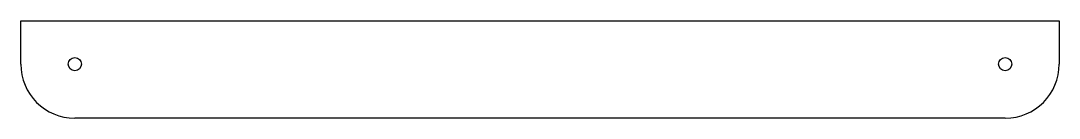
# Model space of a CAD drawing. Extents: x -122 to 122, y -29 to -6.
import ezdxf

# ---------------------------------------------------------------- set-up
doc = ezdxf.new("R2010")
doc.units = 0
doc.layers.add('Shape2DView003', color=7, linetype='CONTINUOUS')

msp = doc.modelspace()

# ---------------------------------------------------------------- linework, layer by layer
at = {"layer": 'Shape2DView003'}
for p, q in [((-121.92, -6.4), (121.92, -6.4)), ((-121.92, -16.56), (-121.92, -6.4)), ((121.92, -6.4), (121.92, -16.56)), ((109.22, -29.26), (-109.22, -29.26))]:
    msp.add_line(p, q, dxfattribs=at)
for centre in [(-109.22, -16.56), (109.22, -16.56)]:
    msp.add_circle(centre, 1.55, dxfattribs=at)
for centre, start, end in [((-109.22, -16.56), 180, -90), ((109.22, -16.56), -90, 0)]:
    msp.add_arc(centre, 12.7, start, end, dxfattribs=at)

doc.saveas('drawing.dxf')
